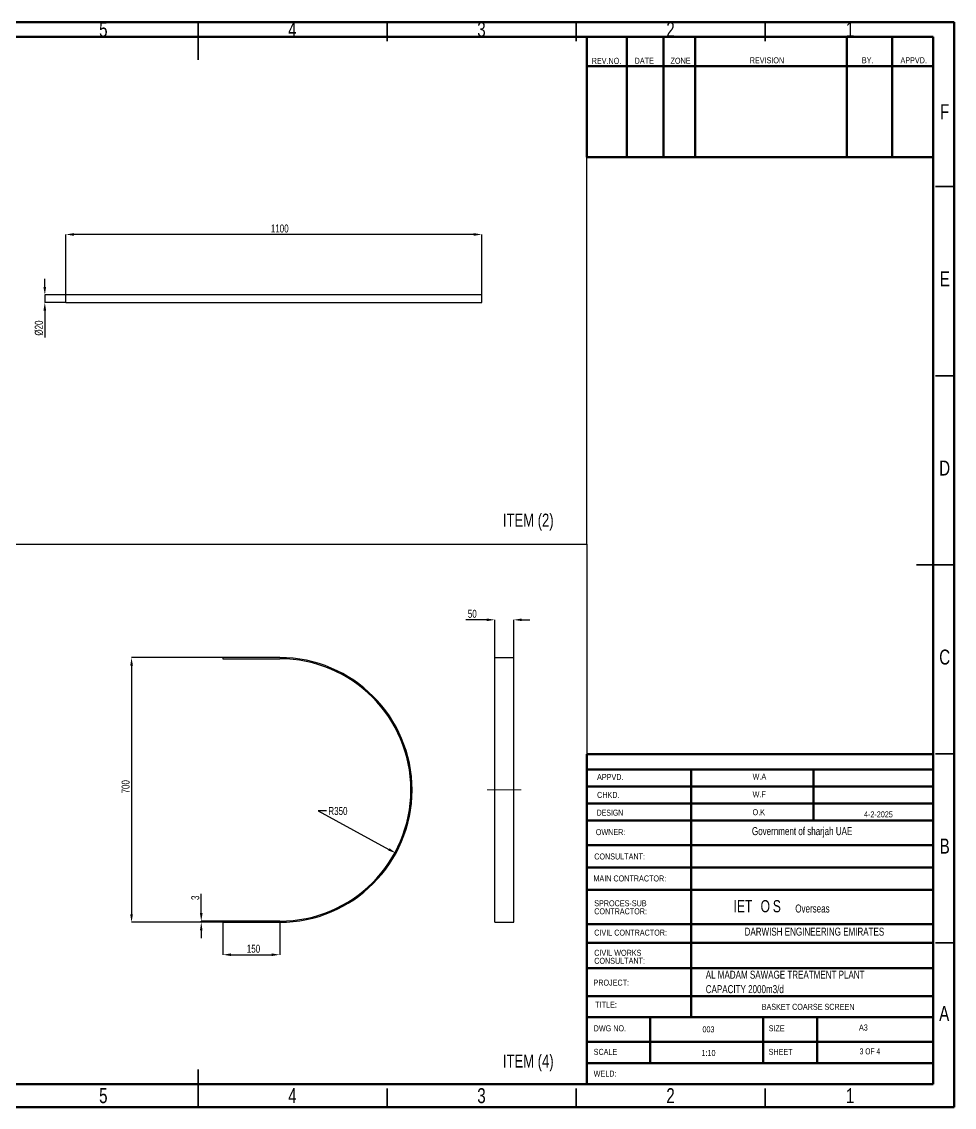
# Model space of a CAD drawing. Header units: millimetres. Extents: x 15 to 1274, y -314 to 292.
# Drawn here: x 1027.8 to 1274.4, y 2.5 to 289.6 of the extents above; entities that cross this region are included whole.
import ezdxf

# ---------------------------------------------------------------- set-up
doc = ezdxf.new("R2010")
doc.units = ezdxf.units.MM
doc.header["$PDSIZE"] = -1
doc.linetypes.add('CENTERX2', pattern=[20.32, 12.7, -2.54, 2.54, -2.54])
doc.layers.add('BOLD', color=7, linetype='Continuous', lineweight=25)
doc.layers.add('FORMAT', color=7, linetype='Continuous')
doc.styles.add('SLDTEXTSTYLE0', font='TXT', dxfattribs={"width": 0.75})
doc.styles.add('SLDTEXTSTYLE8', font='TXT', dxfattribs={"width": 0.666667})
doc.styles.add('SLDTEXTSTYLE9', font='TXT', dxfattribs={"width": 0.687299})
doc.dimstyles.new('SLDDIMSTYLE6', dxfattribs={"dimtxt": 2.116667, "dimasz": 2.116667, "dimexe": 0, "dimexo": 0.0625, "dimgap": 0.529167, "dimtad": 1, "dimdec": 0, "dimlfac": 10, "dimrnd": 1e-09, "dimzin": 12, "dimdsep": 46, "dimtxsty": 'SLDTEXTSTYLE0', "dimsah": 1, "dimcen": 0.09, "dimadec": 0, "dimazin": 3, "dimtfac": 1, "dimtdec": 0, "dimtmove": 0, "dimatfit": 0, "dimfxl": 1, "dimfrac": 2, "dimtolj": 1, "dimtzin": 12, "dimarcsym": 0})
doc.dimstyles.new('SLDDIMSTYLE7', dxfattribs={"dimtxt": 2.116667, "dimasz": 2.116667, "dimexe": 0, "dimexo": 0.0625, "dimgap": 0.529167, "dimtad": 0, "dimtih": 1, "dimtoh": 1, "dimdec": 0, "dimlfac": 10, "dimrnd": 1e-09, "dimzin": 12, "dimdsep": 46, "dimtxsty": 'SLDTEXTSTYLE0', "dimsah": 1, "dimcen": 0, "dimadec": 0, "dimazin": 3, "dimtfac": 1, "dimtdec": 0, "dimtofl": 0, "dimtmove": 0, "dimatfit": 3, "dimfxl": 1, "dimfrac": 2, "dimtolj": 1, "dimtzin": 12, "dimarcsym": 0})
doc.dimstyles.new('SLDDIMSTYLE8', dxfattribs={"dimtxt": 2.116667, "dimasz": 2.116667, "dimexe": 0, "dimexo": 0.0625, "dimgap": 0.529167, "dimtad": 1, "dimdec": 0, "dimlfac": 10, "dimrnd": 1e-09, "dimzin": 12, "dimdsep": 46, "dimtxsty": 'SLDTEXTSTYLE0', "dimsah": 1, "dimcen": 0.09, "dimadec": 0, "dimazin": 3, "dimtfac": 1, "dimtdec": 0, "dimtofl": 0, "dimtmove": 0, "dimatfit": 3, "dimfxl": 1, "dimfrac": 2, "dimtolj": 1, "dimtzin": 12, "dimarcsym": 0})

# ---------------------------------------------------------------- blocks, each defined once
blk = doc.blocks.new('SW_NOTE_0_41')
at = {"color": 0, "linetype": 'Continuous', "lineweight": 0, "char_height": 1.5875, "attachment_point": 1, "style": 'SLDTEXTSTYLE0'}
for s, insert in [('CIVIL WORKS', (0, 2.05)), ('CONSULTANT:', (0, -0.07))]:
    blk.add_mtext(s, dxfattribs=dict(at, insert=insert))
blk = doc.blocks.new('SW_NOTE_0_42')
at = {"color": 0, "linetype": 'Continuous', "lineweight": 0, "char_height": 1.5875, "attachment_point": 1, "style": 'SLDTEXTSTYLE0'}
for s, insert in [('SPROCES-SUB', (0, 2.05)), ('CONTRACTOR:', (0, -0.07))]:
    blk.add_mtext(s, dxfattribs=dict(at, insert=insert))
blk = doc.blocks.new('SW_NOTE_0_43')
at = {"layer": 'FORMAT', "color": 0, "char_height": 2.1167, "attachment_point": 1, "style": 'SLDTEXTSTYLE0'}
for s, insert in [('AL MADAM SAWAGE TREATMENT PLANT', (0, 2.73)), ('CAPACITY 2000m3/d', (0, -1.09))]:
    blk.add_mtext(s, dxfattribs=dict(at, insert=insert))
blk = doc.blocks.new('SW_NOTE_0_44')
at = {"layer": 'FORMAT', "color": 0, "char_height": 3.2, "attachment_point": 1, "style": 'SLDTEXTSTYLE0'}
for s, insert in [('IET', (0, 4.13)), ('O', (7.16, 4.13)), ('S', (10.39, 4.13))]:
    blk.add_mtext(s, dxfattribs=dict(at, insert=insert))
blk = doc.blocks.new('*D254')
at = {"layer": 'BOLD', "color": 0, "lineweight": -2}
for p, q in [((1081.04, 51.34), (1081.04, 42.82)), ((1096.04, 51.34), (1096.04, 42.82)), ((1083.16, 42.82), (1093.92, 42.82))]:
    blk.add_line(p, q, dxfattribs=at)
at = {"layer": 'BOLD', "color": 0}
for points in [[(1083.16, 43.17), (1083.16, 42.47), (1081.04, 42.82)], [(1093.92, 43.17), (1093.92, 42.47), (1096.04, 42.82)]]:
    blk.add_solid(points, dxfattribs=at)
at = {"layer": 'Defpoints', "color": 0}
for p in [(1081.04, 51.4), (1096.04, 51.4), (1096.04, 42.82)]:
    blk.add_point(p, dxfattribs=at)
at = {"layer": 'BOLD', "color": 0, "insert": (1089.12, 45.47), "char_height": 2.117, "attachment_point": 2, "style": 'SLDTEXTSTYLE0'}
blk.add_mtext('\\A1;150', dxfattribs=at)
blk = doc.blocks.new('*D255')
at = {"layer": 'BOLD', "color": 0, "lineweight": -2}
for p, q in [((1108.38, 80.84), (1106.26, 80.84)), ((1106.26, 80.84), (1124.92, 70.68))]:
    blk.add_line(p, q, dxfattribs=at)
at = {"layer": 'BOLD', "color": 0}
blk.add_solid([(1125.09, 70.99), (1124.76, 70.37), (1126.78, 69.67)], dxfattribs=at)
at = {"layer": 'Defpoints', "color": 0}
for p in [(1096.04, 86.4), (1126.78, 69.67)]:
    blk.add_point(p, dxfattribs=at)
at = {"layer": 'BOLD', "color": 0, "insert": (1108.91, 81.9), "char_height": 2.117, "attachment_point": 1, "style": 'SLDTEXTSTYLE0'}
blk.add_mtext('\\A1;R350', dxfattribs=at)
blk = doc.blocks.new('*D256')
at = {"layer": 'BOLD', "color": 0, "lineweight": -2}
for p, q in [((1080.98, 121.4), (1056.87, 121.4)), ((1056.87, 119.28), (1056.87, 53.52)), ((1080.98, 51.4), (1056.87, 51.4))]:
    blk.add_line(p, q, dxfattribs=at)
at = {"layer": 'BOLD', "color": 0}
for points in [[(1056.52, 119.28), (1057.23, 119.28), (1056.87, 121.4)], [(1056.52, 53.52), (1057.23, 53.52), (1056.87, 51.4)]]:
    blk.add_solid(points, dxfattribs=at)
at = {"layer": 'Defpoints', "color": 0}
for p in [(1081.04, 121.4), (1056.87, 51.4), (1081.04, 51.4)]:
    blk.add_point(p, dxfattribs=at)
at = {"layer": 'BOLD', "color": 0, "insert": (1054.23, 87.24), "char_height": 2.117, "attachment_point": 2, "rotation": 90, "style": 'SLDTEXTSTYLE0'}
blk.add_mtext('\\A1;700', dxfattribs=at)
blk = doc.blocks.new('*D257')
at = {"layer": 'BOLD', "color": 0, "lineweight": -2}
for p, q in [((1075.3, 53.82), (1075.3, 58.93)), ((1080.98, 51.7), (1075.3, 51.7)), ((1075.3, 51.4), (1075.3, 51.7)), ((1080.98, 51.4), (1075.3, 51.4)), ((1075.3, 49.28), (1075.3, 47.17))]:
    blk.add_line(p, q, dxfattribs=at)
at = {"layer": 'BOLD', "color": 0}
for points in [[(1074.95, 53.82), (1075.65, 53.82), (1075.3, 51.7)], [(1074.95, 49.28), (1075.65, 49.28), (1075.3, 51.4)]]:
    blk.add_solid(points, dxfattribs=at)
at = {"layer": 'Defpoints', "color": 0}
for p in [(1081.04, 51.7), (1075.3, 51.4), (1081.04, 51.4)]:
    blk.add_point(p, dxfattribs=at)
at = {"layer": 'BOLD', "color": 0, "insert": (1072.65, 57.88), "char_height": 2.117, "attachment_point": 2, "rotation": 90, "style": 'SLDTEXTSTYLE0'}
blk.add_mtext('\\A1;3', dxfattribs=at)
blk = doc.blocks.new('*D266')
at = {"layer": 'BOLD', "color": 0, "lineweight": -2}
for p, q in [((1033.93, 219.44), (1033.93, 221.55)), ((1039.43, 217.32), (1033.93, 217.32)), ((1033.93, 217.32), (1033.93, 215.32)), ((1039.43, 215.32), (1033.93, 215.32)), ((1033.93, 213.2), (1033.93, 206.06))]:
    blk.add_line(p, q, dxfattribs=at)
at = {"layer": 'BOLD', "color": 0}
for points in [[(1033.57, 219.44), (1034.28, 219.44), (1033.93, 217.32)], [(1033.57, 213.2), (1034.28, 213.2), (1033.93, 215.32)]]:
    blk.add_solid(points, dxfattribs=at)
at = {"layer": 'Defpoints', "color": 0}
for p in [(1039.49, 217.32), (1033.93, 215.32), (1039.49, 215.32)]:
    blk.add_point(p, dxfattribs=at)
at = {"layer": 'BOLD', "color": 0, "insert": (1031.28, 208.57), "char_height": 2.117, "attachment_point": 2, "rotation": 90, "style": 'SLDTEXTSTYLE0'}
blk.add_mtext('\\A1;%%c20', dxfattribs=at)
blk = doc.blocks.new('*D267')
at = {"layer": 'BOLD', "color": 0, "lineweight": -2}
for p, q in [((1039.49, 217.38), (1039.49, 233.32)), ((1147.38, 233.32), (1041.61, 233.32)), ((1149.49, 217.38), (1149.49, 233.32))]:
    blk.add_line(p, q, dxfattribs=at)
at = {"layer": 'BOLD', "color": 0}
for points in [[(1041.61, 233.67), (1041.61, 232.97), (1039.49, 233.32)], [(1147.38, 233.67), (1147.38, 232.97), (1149.49, 233.32)]]:
    blk.add_solid(points, dxfattribs=at)
at = {"layer": 'Defpoints', "color": 0}
for p in [(1039.49, 233.32), (1039.49, 217.32), (1149.49, 217.32)]:
    blk.add_point(p, dxfattribs=at)
at = {"layer": 'BOLD', "color": 0, "insert": (1096.05, 235.96), "char_height": 2.117, "attachment_point": 2, "style": 'SLDTEXTSTYLE0'}
blk.add_mtext('\\A1;1100', dxfattribs=at)
blk = doc.blocks.new('*D268')
at = {"layer": 'BOLD', "color": 0, "lineweight": -2}
for p, q in [((1150.82, 131.4), (1145.26, 131.4)), ((1152.94, 121.46), (1152.94, 131.4)), ((1157.94, 121.46), (1157.94, 131.4)), ((1160.05, 131.4), (1162.17, 131.4))]:
    blk.add_line(p, q, dxfattribs=at)
at = {"layer": 'BOLD', "color": 0}
for points in [[(1150.82, 131.75), (1150.82, 131.05), (1152.94, 131.4)], [(1160.05, 131.75), (1160.05, 131.05), (1157.94, 131.4)]]:
    blk.add_solid(points, dxfattribs=at)
at = {"layer": 'Defpoints', "color": 0}
for p in [(1157.94, 131.4), (1152.94, 121.4), (1157.94, 121.4)]:
    blk.add_point(p, dxfattribs=at)
at = {"layer": 'BOLD', "color": 0, "insert": (1146.98, 134.05), "char_height": 2.117, "attachment_point": 2, "style": 'SLDTEXTSTYLE0'}
blk.add_mtext('\\A1;50', dxfattribs=at)

msp = doc.modelspace()

# ---------------------------------------------------------------- linework, layer by layer
at = {"color": 7, "linetype": 'Continuous', "lineweight": 70}
for p, q in [((874.446, 289.473), (1274.446, 289.473)), ((1274.446, 289.473), (1274.446, 2.473)), ((879.446, 285.606), (1268.849, 285.606)), ((1268.849, 285.606), (1268.849, 8.606)), ((1268.849, 8.606), (879.446, 8.606)), ((1274.446, 2.473), (874.446, 2.473))]:
    msp.add_line(p, q, dxfattribs=at)
at = {"color": 7, "linetype": 'Continuous', "lineweight": 35}
for p, q in [((1074.446, 289.474), (1074.446, 279.472)), ((1074.446, 284.473), (1074.446, 289.473)), ((1124.446, 284.473), (1124.446, 289.473)), ((1174.446, 284.473), (1174.446, 289.473)), ((1224.446, 284.473), (1224.446, 289.473)), ((1269.446, 245.973), (1274.446, 245.973)), ((1269.446, 195.973), (1274.446, 195.973)), ((1274.447, 145.973), (1264.445, 145.973)), ((1269.446, 145.973), (1274.446, 145.973)), ((1269.446, 95.973), (1274.446, 95.973)), ((1269.446, 45.973), (1274.446, 45.973)), ((1074.446, 2.472), (1074.446, 12.474)), ((1074.446, 7.473), (1074.446, 2.473)), ((1124.446, 7.473), (1124.446, 2.473)), ((1174.446, 7.473), (1174.446, 2.473)), ((1224.446, 7.473), (1224.446, 2.473))]:
    msp.add_line(p, q, dxfattribs=at)
at = {"color": 7, "linetype": 'Continuous', "lineweight": 50}
for p, q in [((1177.289, 285.606), (1177.289, 253.783)), ((1187.865, 285.606), (1187.865, 253.92)), ((1197.524, 285.606), (1197.524, 253.783)), ((1205.882, 285.606), (1205.882, 253.783)), ((1245.999, 285.606), (1245.999, 253.783)), ((1258.035, 285.606), (1258.035, 253.783)), ((1268.849, 277.791), (1177.289, 277.791)), ((1268.849, 253.783), (1177.289, 253.783)), ((1268.849, 95.849), (1177.251, 95.849)), ((1177.251, 95.849), (1177.251, 82.798)), ((1268.849, 91.798), (1177.251, 91.798)), ((1204.894, 87.298), (1204.894, 91.798)), ((1237.185, 78.298), (1237.185, 91.798)), ((1268.849, 87.298), (1177.251, 87.298)), ((1204.894, 82.798), (1204.894, 87.298)), ((1177.251, 82.798), (1177.251, 8.606)), ((1268.849, 82.798), (1177.251, 82.798)), ((1204.894, 78.298), (1204.894, 82.798)), ((1268.849, 78.298), (1177.251, 78.298)), ((1204.894, 26.298), (1204.894, 78.298)), ((1268.849, 71.798), (1177.251, 71.798)), ((1268.849, 65.924), (1177.251, 65.924)), ((1268.849, 59.981), (1177.251, 59.981)), ((1268.849, 50.904), (1177.251, 50.904)), ((1268.849, 45.973), (1177.251, 45.973)), ((1268.849, 39.298), (1177.251, 39.298)), ((1268.849, 31.84), (1177.251, 31.84)), ((1177.251, 26.298), (1268.849, 26.298)), ((1194.003, 14.106), (1194.003, 26.298)), ((1223.886, 14.106), (1223.886, 26.298)), ((1238.156, 14.106), (1238.156, 26.298)), ((1177.251, 19.77), (1268.849, 19.77)), ((1177.251, 14.106), (1268.849, 14.106))]:
    msp.add_line(p, q, dxfattribs=at)
at = {"color": 7, "linetype": 'Continuous', "lineweight": 25}
for p, q in [((1149.493, 217.319), (1039.493, 217.319)), ((1039.493, 216.319), (1039.493, 217.319)), ((1039.493, 215.319), (1039.493, 216.319)), ((1149.493, 216.319), (1149.493, 217.319)), ((1149.493, 215.319), (1149.493, 216.319)), ((1039.493, 215.319), (1149.493, 215.319)), ((1096.041, 121.399), (1081.041, 121.399)), ((1081.041, 121.399), (1081.041, 121.099)), ((1081.041, 121.099), (1096.041, 121.099)), ((1152.938, 51.399), (1152.938, 121.399)), ((1152.938, 121.399), (1157.938, 121.399)), ((1157.938, 51.399), (1157.938, 121.399)), ((1096.041, 51.699), (1081.041, 51.699)), ((1081.041, 51.699), (1081.041, 51.399)), ((1081.041, 51.399), (1096.041, 51.399)), ((1152.938, 51.399), (1157.938, 51.399))]:
    msp.add_line(p, q, dxfattribs=at)
for radius in [35, 34.7]:
    msp.add_arc((1096.041, 86.399), radius, 270, 90, dxfattribs=at)
at = {"layer": 'BOLD'}
for p, q in [((1177.289, 151.382), (1177.289, 253.783)), ((1012.952, 151.382), (1177.289, 151.382)), ((1177.289, 151.382), (1177.289, 8.448))]:
    msp.add_line(p, q, dxfattribs=at)
at = {"layer": 'BOLD', "linetype": 'CENTERX2', "lineweight": 18}
msp.add_line((1150.938, 86.399), (1159.938, 86.399), dxfattribs=at)

# ---------------------------------------------------------------- block references
at = {"color": 7, "linetype": 'Continuous', "lineweight": 0}
for name, p in [('SW_NOTE_0_42', (1179.225, 55.176)), ('SW_NOTE_0_41', (1179.225, 42.073))]:
    msp.add_blockref(name, p, dxfattribs=at)
at = {"layer": 'FORMAT'}
for name, p in [('SW_NOTE_0_44', (1216.06, 53.131)), ('SW_NOTE_0_43', (1208.719, 35.865))]:
    msp.add_blockref(name, p, dxfattribs=at)

# ---------------------------------------------------------------- texts
at = {"color": 7, "linetype": 'Continuous', "lineweight": 0}
for s, insert, char_height, attachment_point, style in [('5', (1049.406, 289.533), 3.969, 2, 'SLDTEXTSTYLE0'), ('4', (1099.406, 289.533), 3.969, 2, 'SLDTEXTSTYLE0'), ('3', (1149.406, 289.533), 3.969, 2, 'SLDTEXTSTYLE0'), ('2', (1199.406, 289.533), 3.969, 2, 'SLDTEXTSTYLE0'), ('1', (1246.906, 289.533), 3.969, 2, 'SLDTEXTSTYLE0'), ('REV.NO.', (1178.562, 280.037), 1.5875, 1, 'SLDTEXTSTYLE0'), ('DATE', (1189.915, 280.052), 1.5875, 1, 'SLDTEXTSTYLE0'), ('ZONE', (1199.414, 280.052), 1.5875, 1, 'SLDTEXTSTYLE0'), ('REVISION', (1220.354, 280.179), 1.5875, 1, 'SLDTEXTSTYLE0'), ('BY.', (1250.007, 280.195), 1.5875, 1, 'SLDTEXTSTYLE0'), ('APPVD.', (1260.218, 280.195), 1.5875, 1, 'SLDTEXTSTYLE0'), ('F', (1271.904, 267.783), 3.969, 2, 'SLDTEXTSTYLE0'), ('E', (1271.954, 223.533), 3.969, 2, 'SLDTEXTSTYLE0'), ('D', (1271.899, 173.533), 3.969, 2, 'SLDTEXTSTYLE0'), ('C', (1271.905, 123.533), 3.969, 2, 'SLDTEXTSTYLE0'), ('APPVD.', (1179.978, 90.622), 1.5875, 1, 'SLDTEXTSTYLE0'), ('W.A', (1221.112, 90.754), 1.5875, 1, 'SLDTEXTSTYLE0'), ('CHKD.', (1179.978, 85.889), 1.5875, 1, 'SLDTEXTSTYLE0'), ('W.F', (1221.112, 86.021), 1.5875, 1, 'SLDTEXTSTYLE0'), ('DESIGN', (1179.892, 81.187), 1.5875, 1, 'SLDTEXTSTYLE9'), ('O.K', (1221.112, 81.319), 1.5875, 1, 'SLDTEXTSTYLE0'), ('OWNER:', (1179.646, 76.046), 1.5875, 1, 'SLDTEXTSTYLE0'), ('B', (1271.917, 73.533), 3.969, 2, 'SLDTEXTSTYLE0'), ('CONSULTANT:', (1179.225, 69.604), 1.5875, 1, 'SLDTEXTSTYLE0'), ('MAIN CONTRACTOR:', (1179.017, 63.788), 1.5875, 1, 'SLDTEXTSTYLE0'), ('CIVIL CONTRACTOR:', (1179.225, 49.461), 1.5875, 1, 'SLDTEXTSTYLE0'), ('PROJECT:', (1179.029, 36.238), 1.5875, 1, 'SLDTEXTSTYLE0'), ('TITLE:', (1179.495, 30.423), 1.5875, 1, 'SLDTEXTSTYLE0'), ('A', (1271.786, 29.283), 3.969, 2, 'SLDTEXTSTYLE0'), ('DWG NO.', (1179.078, 24.156), 1.5875, 1, 'SLDTEXTSTYLE0'), ('SIZE', (1225.353, 24.156), 1.5875, 1, 'SLDTEXTSTYLE0'), ('A3', (1249.248, 24.361), 1.5875, 1, 'SLDTEXTSTYLE0'), ('SCALE', (1179.078, 17.92), 1.5875, 1, 'SLDTEXTSTYLE0'), ('SHEET', (1225.353, 17.92), 1.5875, 1, 'SLDTEXTSTYLE0'), ('WELD:', (1179.078, 12.18), 1.5875, 1, 'SLDTEXTSTYLE0'), ('5', (1049.406, 7.533), 3.969, 2, 'SLDTEXTSTYLE0'), ('4', (1099.406, 7.533), 3.969, 2, 'SLDTEXTSTYLE0'), ('3', (1149.406, 7.533), 3.969, 2, 'SLDTEXTSTYLE0'), ('2', (1199.406, 7.533), 3.969, 2, 'SLDTEXTSTYLE0'), ('1', (1246.906, 7.533), 3.969, 2, 'SLDTEXTSTYLE0')]:
    msp.add_mtext(s, dxfattribs=dict(at, insert=insert, char_height=char_height, attachment_point=attachment_point, style=style))
at = {"layer": 'BOLD', "attachment_point": 1}
for s, insert, char_height, style in [('ITEM (2)', (1155.08, 159.481), 3.4396, 'SLDTEXTSTYLE0'), ('4-2-2025', (1250.575, 80.743), 1.5875, 'SLDTEXTSTYLE0'), ('003', (1207.852, 23.873), 1.5875, 'SLDTEXTSTYLE0'), ('1:10', (1207.597, 17.621), 1.5875, 'SLDTEXTSTYLE0'), ('3 OF 4', (1249.425, 18.05), 1.5875, 'SLDTEXTSTYLE8'), ('ITEM (4)', (1155.08, 16.421), 3.4396, 'SLDTEXTSTYLE0')]:
    msp.add_mtext(s, dxfattribs=dict(at, insert=insert, char_height=char_height, style=style))
at = {"layer": 'FORMAT', "attachment_point": 1, "style": 'SLDTEXTSTYLE0'}
for s, insert, char_height in [('Government of sharjah UAE', (1220.931, 76.572), 2.11667), ('Overseas', (1232.393, 56.103), 2.1167), ('DARWISH ENGINEERING EMIRATES', (1218.997, 49.987), 2.11667), ('BASKET COARSE SCREEN', (1223.513, 29.833), 1.5875)]:
    msp.add_mtext(s, dxfattribs=dict(at, insert=insert, char_height=char_height))

# ---------------------------------------------------------------- dimensions: what is measured, and where the dimension line sits
at = {"layer": 'BOLD'}
for base, p1, p2, dimstyle, picture, middle in [((1039.493, 233.319), (1149.493, 217.319), (1039.493, 217.319), 'SLDDIMSTYLE8', '*D267', (1096.046, 233.319)), ((1157.938, 131.399), (1152.938, 121.399), (1157.938, 121.399), 'SLDDIMSTYLE8', '*D268', (1146.985, 131.399)), ((1096.041, 42.822), (1081.041, 51.399), (1096.041, 51.399), 'SLDDIMSTYLE6', '*D254', (1089.122, 42.822))]:
    dim = msp.add_linear_dim(base=base, p1=p1, p2=p2, dimstyle=dimstyle, dxfattribs=at)
    dim.commit()
    dim.dimension.update_dxf_attribs({"geometry": picture, "text_midpoint": middle, "dimtype": 160})
dim = msp.add_linear_dim(base=(1033.926, 215.319), p1=(1039.493, 217.319), p2=(1039.493, 215.319), angle=90, text='%%c<>', dimstyle='SLDDIMSTYLE6', dxfattribs=at)
dim.commit()
dim.dimension.update_dxf_attribs({"geometry": '*D266', "text_midpoint": (1033.926, 208.572), "dimtype": 160})
for base, p1, dimstyle, picture, middle in [((1056.874, 51.399), (1081.041, 121.399), 'SLDDIMSTYLE8', '*D256', (1056.874, 87.236)), ((1075.298, 51.399), (1081.041, 51.699), 'SLDDIMSTYLE6', '*D257', (1075.298, 57.876))]:
    dim = msp.add_linear_dim(base=base, p1=p1, p2=(1081.041, 51.399), angle=90, dimstyle=dimstyle, dxfattribs=at)
    dim.commit()
    dim.dimension.update_dxf_attribs({"geometry": picture, "text_midpoint": middle, "dimtype": 160})
dim = msp.add_radius_dim(center=(1096.041, 86.399), mpoint=(1126.784, 69.671), dimstyle='SLDDIMSTYLE7', dxfattribs=at)
dim.commit()
dim.dimension.update_dxf_attribs({"geometry": '*D255', "text_midpoint": (1111.686, 80.837), "dimtype": 164})

doc.saveas('drawing.dxf')
